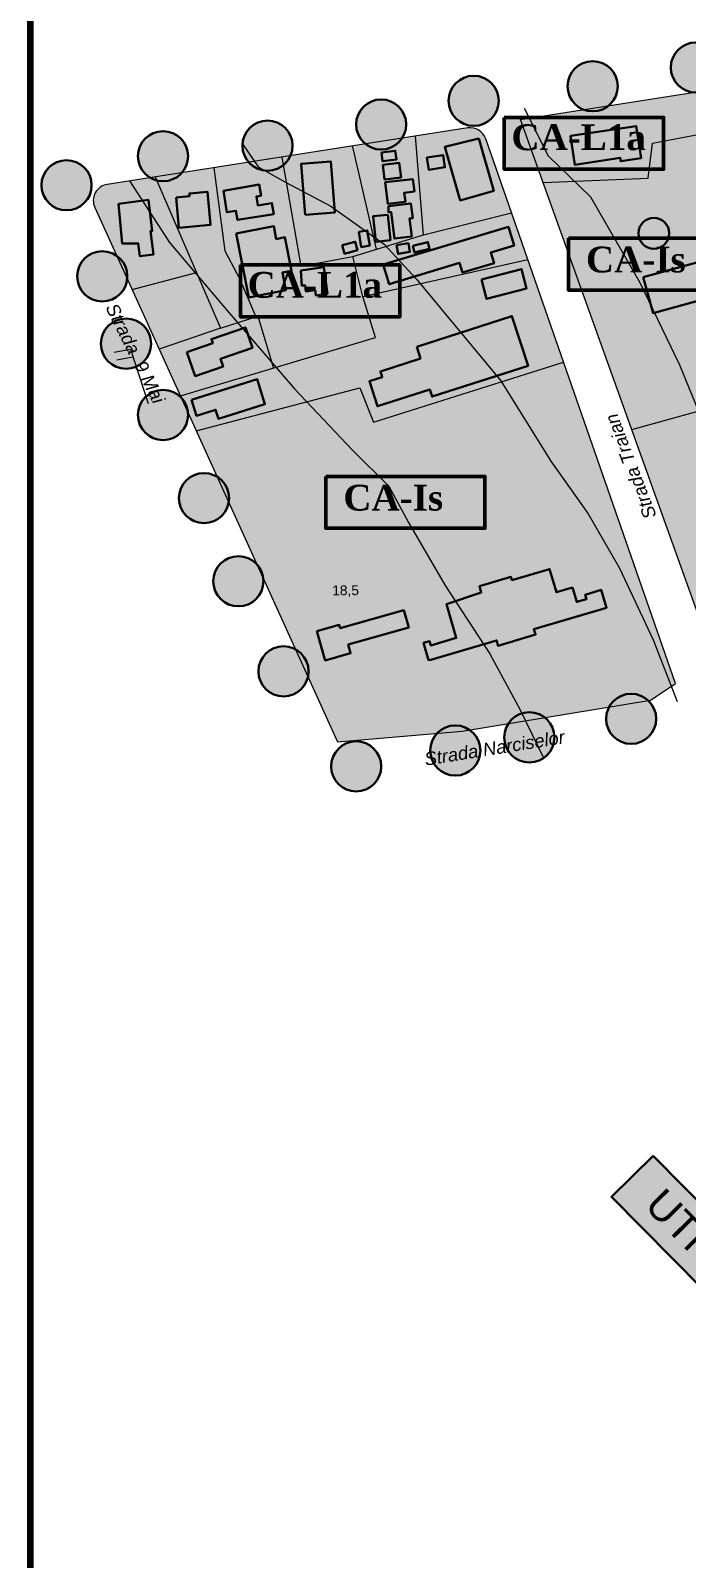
# Model space of a CAD drawing. Header units: metres. Extents: x 788350 to 1587352, y 289212 to 580595.
# Drawn here: x 788350.5 to 788550.3, y 289623.4 to 290089.3 of the extents above; entities that cross this region are included whole.
import ezdxf

# ---------------------------------------------------------------- set-up
doc = ezdxf.new("R2010")
doc.units = ezdxf.units.M
doc.header["$LTSCALE"] = 0.5
doc.layers.get('0').update_dxf_attribs({"linetype": 'CONTINUOUS'})
for name, color, linetype in [('cladiri', 18, 'CONTINUOUS'), ('curbe  de nivelI', 7, 'CONTINUOUS'), ('denumire strazi', 3, 'CONTINUOUS'), ('INDICATOR', 7, 'CONTINUOUS'), ('institutii publice servicii', 20, 'CONTINUOUS'), ('Legenda', 7, 'CONTINUOUS'), ('locuinte si functiuni complementare', 51, 'CONTINUOUS'), ('strazi', 7, 'CONTINUOUS'), ('UTR-uri', 7, 'CONTINUOUS')]:
    doc.layers.add(name, color=color, linetype=linetype)
doc.layers.add('cote de nivel', color=1, linetype='CONTINUOUS', lineweight=211)
doc.layers.add('Limite proprietati', color=7, linetype='CONTINUOUS', lineweight=5)
doc.styles.add('arial', font='arial.ttf')
doc.styles.add('ARIAL_ITALIC', font='ariali.ttf')
doc.styles.add('WMF-Arial0', font='arial.ttf')
doc.styles.add('WMF-Times New Roman1', font='timesbd.ttf')

msp = doc.modelspace()

# ---------------------------------------------------------------- hatches: boundary and pattern name
at = {"lineweight": 80}
for points in [[(788560.79, 290077.99, 1), (788545.51, 290077.99, 1)], [(788529.36, 290072.28, 1), (788514.08, 290072.28, 1)], [(788493.11, 290067.85, 1), (788477.83, 290067.85, 1)], [(788464.92, 290060.61, 1), (788449.64, 290060.61, 1)], [(788430.29, 290054.17, 1), (788415.01, 290054.17, 1)], [(788398.47, 290050.95, 1), (788383.19, 290050.95, 1)], [(788369.08, 290042.1, 1), (788353.8, 290042.1, 1)], [(788379.95, 290014.33, 1), (788364.67, 290014.33, 1)], [(788387.2, 289993.8, 1), (788371.92, 289993.8, 1)], [(788398.47, 289972.07, 1), (788383.19, 289972.07, 1)], [(788410.96, 289946.72, 1), (788395.68, 289946.72, 1)], [(788421.43, 289921.36, 1), (788406.15, 289921.36, 1)], [(788435.16, 289893.89, 1), (788419.88, 289893.89, 1)], [(788541.07, 289879.41, 1), (788525.79, 289879.41, 1)], [(788510.06, 289873.77, 1), (788494.78, 289873.77, 1)], [(788487.51, 289869.75, 1), (788472.23, 289869.75, 1)], [(788457.31, 289864.92, 1), (788442.03, 289864.92, 1)]]:
    msp.add_hatch(color=1, dxfattribs=at).paths.add_polyline_path(points)
at = {"layer": 'cladiri', "lineweight": 30}
h = msp.add_hatch(color=256, dxfattribs=at)
h.paths.add_polyline_path([(788657.4, 289919.99), (788655.15, 289919.26), (788652.13, 289928.59), (788617.44, 289917.34), (788621.26, 289905.43), (788634.85, 289909.78), (788635.38, 289908.13), (788639.3, 289909.39), (788638.64, 289911.45), (788648.7, 289914.67), (788650.19, 289910.03), (788653.72, 289911.17), (788653.98, 289910.35), (788660.53, 289912.45)])
h.paths.add_polyline_path([(788591.03, 289954.93), (788558.62, 289946.21), (788558.35, 289947.22), (788550.76, 289945.18), (788556.24, 289927.85), (788562.5, 289929.83), (788562.02, 289931.34), (788582.2, 289937.72), (788582.73, 289936.05), (788595.21, 289939.41)])
h.paths.add_polyline_path([(788606.36, 289952.55), (788599.91, 289950.88), (788603.03, 289938.8), (788609.49, 289940.47)])
h.paths.add_polyline_path([(788627.96, 289961.12), (788632.56, 289962.5), (788629.44, 289972.89), (788603.81, 289965.19), (788604.37, 289963.33), (788600.8, 289962.26), (788603.34, 289953.79), (788622.41, 289959.52), (788623.05, 289957.37), (788628.59, 289959.03)])
h.paths.add_polyline_path([(788594.04, 289981.09), (788584.14, 289977.78), (788590.9, 289957.55), (788600.8, 289960.86)])
h.paths.add_polyline_path([(788588.72, 290000.92), (788580.77, 289999.57), (788584.75, 289983.18), (788592.95, 289984.87)])
h.paths.add_polyline_path([(788633.85, 289995.58), (788629.67, 290008.34), (788628.79, 290008.05), (788628.47, 290009.03), (788619.98, 290006.26), (788620.6, 290004.37), (788593.19, 289995.39), (788597.07, 289983.54)])
h.paths.add_polyline_path([(788627.51, 290012.02), (788623.62, 290024.38), (788588.49, 290012.9), (788592.26, 290000.93)])
h.paths.add_polyline_path([(788578.24, 290032.64), (788567.41, 290029.67), (788568.34, 290026.3), (788560.37, 290024.12), (788561.31, 290020.68), (788537.11, 290014.06), (788540.1, 290003.12), (788573.69, 290012.31), (788574.49, 290009.38), (788583.9, 290011.95)])
h.paths.add_polyline_path([(788534.99, 290060.15), (788514.94, 290057.13), (788516.26, 290048.33), (788530.13, 290050.42), (788530.27, 290049.44), (788536.46, 290050.37)])
h.paths.add_polyline_path([(788572.29, 290051.76), (788569.13, 290054.52), (788563.7, 290053.43), (788562.02, 290049.98), (788566.86, 290033.51), (788575.94, 290035.98)])
h.paths.add_polyline_path([(788573.57, 290060.47), (788570.79, 290060.07), (788570.45, 290062.42), (788568.95, 290062.2), (788568.64, 290064.38), (788567.45, 290064.21), (788567.13, 290066.38), (788563.67, 290066.38), (788564.03, 290055.51), (788574.08, 290056.97)])
h.paths.add_polyline_path([(788587.12, 290053.66), (788578.88, 290051.5), (788582.34, 290038.3), (788590.57, 290040.46)])
h.paths.add_polyline_path([(788608.11, 290072.34), (788597.97, 290070.7), (788597.33, 290074.7), (788574.15, 290070.96), (788575.66, 290062.45), (788583.47, 290063.37), (788584.42, 290058.95), (788587.76, 290059.68), (788588.09, 290058.15), (788600.59, 290060.85), (788605.37, 290045.26), (788616.52, 290047.25)])
h = msp.add_hatch(color=256, dxfattribs=at)
h.paths.add_polyline_path([(788503.82, 289906.74), (788525.93, 289913.27), (788524.32, 289918.7), (788519.47, 289917.27), (788519.87, 289915.93), (788516.87, 289915.04), (788515.56, 289919.46), (788510.68, 289918.01), (788508.59, 289925.09), (788497.1, 289921.7), (788496.81, 289922.69), (788487.19, 289919.85), (788487.77, 289917.9), (788477.17, 289914.36), (788480.18, 289904.08), (788472.41, 289901.81), (788472.04, 289903.09), (788470.22, 289902.56), (788471.74, 289897.34), (788472.46, 289897.42), (788492.43, 289903.33), (788492.9, 289901.72), (788504.31, 289905.1)])
h.paths.add_polyline_path([(788465.67, 289907.23), (788464.18, 289912.52), (788444.8, 289907.06), (788444.51, 289908.06), (788437.72, 289906.14), (788440.24, 289897.21), (788447.98, 289899.39), (788447.23, 289902.04)])
h.paths.add_polyline_path([(788502.02, 289987.08), (788497.14, 290002.21), (788468.16, 289992.86), (788469.26, 289989.3), (788457.03, 289985.36), (788457.59, 289983.62), (788453.69, 289982.36), (788456.16, 289974.7), (788472.09, 289979.84), (788472.79, 289977.65)])
h.paths.add_polyline_path([(788399.5, 289976.7), (788401.05, 289971.8), (788406.82, 289973.63), (788407.68, 289970.91), (788421.87, 289975.4), (788419.46, 289983.02)])
h.paths.add_polyline_path([(788418.06, 289992.55), (788415.92, 289998.77), (788405.55, 289995.2), (788405.98, 289993.95), (788398.12, 289991.25), (788400.63, 289983.93), (788409.17, 289986.87), (788408.37, 289989.22)])
h.paths.add_polyline_path([(788386.36, 290037.63), (788377.27, 290036.47), (788378.36, 290024.39), (788383.3, 290024.39), (788383.8, 290020.45), (788387.91, 290020.98), (788387, 290028.08), (788387.57, 290028.15)])
h.paths.add_polyline_path([(788404.35, 290040.14), (788398.85, 290039.62), (788398.92, 290038.79), (788394.8, 290038.4), (788395.67, 290029.12), (788405.29, 290030.03)])
h.paths.add_polyline_path([(788413.05, 290034.34), (788413.52, 290031.52), (788424.57, 290033.32), (788424.02, 290036.67), (788419.73, 290035.97), (788419.29, 290038.68), (788420.7, 290038.91), (788420.14, 290042.32), (788409.21, 290040.38), (788410.28, 290033.89)])
h.paths.add_polyline_path([(788416.99, 290007.87), (788428.27, 290010.11), (788427.21, 290015.45), (788429.99, 290016), (788427.97, 290026.23), (788425.33, 290025.71), (788424.55, 290029.66), (788413.13, 290027.4)])
h.paths.add_polyline_path([(788437.17, 290010.14), (788437.39, 290008.53), (788440.9, 290009.02), (788439.77, 290017.08), (788432.8, 290016.1), (788433.14, 290011.48), (788434.12, 290011.61), (788434.38, 290009.75)])
h.paths.add_polyline_path([(788441.98, 290049.3), (788432.9, 290048.62), (788434.08, 290033.1), (788443.16, 290033.78)])
h.paths.add_polyline_path([(788501.59, 290010.66), (788500.04, 290016.56), (788487.85, 290013.36), (788489.4, 290007.46)])
h.paths.add_polyline_path([(788491.66, 290018.38), (788490.69, 290021.59), (788497.78, 290023.73), (788496.05, 290029.47), (788457.93, 290017.95), (788459.75, 290011.94), (788481.19, 290018.42), (788482.08, 290015.48)])
h.paths.add_polyline_path([(788481.38, 290037.49), (788491.56, 290040.41), (788486.99, 290056.34), (788476.69, 290053.84)])
h.paths.add_polyline_path([(788476.71, 290047.59), (788476.13, 290051.32), (788471.17, 290050.53), (788471.76, 290046.81)])
h.paths.add_polyline_path([(788472, 290022.7), (788471.5, 290024.77), (788466.9, 290023.67), (788467.4, 290021.59)], flags=17)
h.paths.add_polyline_path([(788465.59, 290024.4), (788461.97, 290023.79), (788462.42, 290021.17), (788466.04, 290021.78)], flags=17)
h.paths.add_polyline_path([(788465.93, 290031.98), (788466.91, 290032.1), (788466.37, 290036.52), (788459.48, 290035.69), (788459.48, 290033.87), (788460.34, 290033.87), (788461.31, 290025.86), (788466.59, 290026.5)])
h.paths.add_polyline_path([(788459.29, 290033.12), (788454.84, 290032.63), (788455.7, 290024.89), (788460.15, 290025.38)])
h.paths.add_polyline_path([(788453.02, 290028.35), (788450.43, 290027.91), (788451.22, 290023.24), (788453.81, 290023.68)])
h.paths.add_polyline_path([(788449.37, 290024.86), (788445.42, 290023.8), (788446.12, 290021.22), (788450.06, 290022.28)])
h.paths.add_polyline_path([(788459.32, 290036.4), (788464.66, 290037.05), (788464.33, 290039.83), (788467.43, 290040.21), (788466.98, 290043.94), (788458.51, 290043.07)])
h.paths.add_polyline_path([(788463.33, 290044.48), (788462.8, 290048.91), (788457.75, 290048.31), (788458.28, 290043.88)])
h.paths.add_polyline_path([(788461.92, 290049.94), (788461.59, 290052.61), (788457.37, 290052.08), (788457.7, 290049.41)])
msp.add_hatch(color=256, dxfattribs=at).paths.add_polyline_path([(788535.65, 290027.44, 1), (788545.05, 290027.44, 1)])
at = {"layer": 'institutii publice servicii', "lineweight": 30}
h = msp.add_hatch(color=256, dxfattribs=at)
h.paths.add_polyline_path([(788606.03, 290078.79), (788571.11, 290073.31), (788586.54, 290014.22), (788625.18, 290025.57)])
h.paths.add_polyline_path([(788625.18, 290025.57), (788586.54, 290014.22), (788599.89, 289968.78), (788641.24, 289980.93)])
h.paths.add_polyline_path([(788582.68, 289981.23), (788533.63, 289967.65), (788560.54, 289892.54), (788610.89, 289900.15), (788596.73, 289958.14), (788590.32, 289956.58)])
for points in [[(788586.54, 290014.22), (788575.69, 290055.77), (788559.88, 290054.16), (788554.85, 290057.82), (788539.91, 290054.92), (788538.64, 290044.3), (788506.65, 290042.92), (788533.63, 289967.65), (788595.21, 289984.7)], [(788512.85, 289988.14), (788454.96, 289969.82), (788450.76, 289980.3), (788400.92, 289967.24), (788443.93, 289872.44), (788481.91, 289875.69), (788539.29, 289885.12), (788546.91, 289890.2)]]:
    msp.add_hatch(color=256, dxfattribs=at).paths.add_polyline_path(points)
at = {"layer": 'Legenda', "linetype": 'ByBlock', "lineweight": 50}
for color, points in [(51, [(788519.06, 290062.8), (788494.8, 290062.8), (788494.8, 290046.97), (788519.06, 290046.97)]), (51, [(788543.32, 290062.8), (788519.06, 290062.8), (788519.06, 290046.97), (788543.32, 290046.97)]), (10, [(788514.31, 290025.96), (788514.31, 290010.13), (788562.83, 290010.13), (788562.83, 290025.96)]), (51, [(788438.7, 290017.79), (788414.45, 290017.79), (788414.45, 290001.96), (788438.7, 290001.96)]), (51, [(788462.96, 290017.79), (788438.7, 290017.79), (788438.7, 290001.96), (788462.96, 290001.96)]), (10, [(788440.39, 289953.34), (788440.39, 289937.52), (788488.91, 289937.52), (788488.91, 289953.34)])]:
    msp.add_hatch(color=color, dxfattribs=at).paths.add_polyline_path(points)
at = {"layer": 'locuinte si functiuni complementare', "lineweight": 30}
h = msp.add_hatch(color=256, dxfattribs=at)
h.paths.add_polyline_path([(788641.24, 289980.93), (788599.89, 289968.78), (788595.21, 289984.7), (788582.68, 289981.23), (788590.32, 289956.58), (788596.73, 289958.14), (788610.89, 289900.15), (788630.66, 289903.14), (788660.19, 289910.97), (788663.42, 289919.27)])
h.paths.add_polyline_path([(788554.85, 290057.82), (788559.88, 290054.16), (788575.69, 290055.77), (788571.11, 290073.31), (788499.77, 290062.11), (788506.65, 290042.92), (788538.64, 290044.3), (788539.91, 290054.92)])
h = msp.add_hatch(color=256, dxfattribs=at)
h.paths.add_polyline_path([(788501.95, 290019.46), (788451.74, 290008.23), (788455.51, 289995.64), (788396.11, 289977.85), (788400.92, 289967.24), (788450.76, 289980.3), (788454.96, 289969.82), (788512.85, 289988.14)])
h.paths.add_polyline_path([(788496.99, 290033.73), (788470.19, 290027.03), (788448.66, 290020.38), (788451.74, 290008.23), (788501.95, 290019.46)])
h.paths.add_polyline_path([(788489.15, 290056.29, 0.362695), (788483.65, 290059.58), (788467.77, 290057.09), (788470.19, 290027.03), (788496.99, 290033.73)])
h.paths.add_polyline_path([(788467.77, 290057.09), (788448.54, 290054.07), (788449.12, 290051.58), (788455.83, 290022.59), (788470.19, 290027.03)])
h.paths.add_polyline_path([(788449.12, 290051.58), (788448.54, 290054.07), (788427.02, 290050.69), (788432.78, 290017.46), (788448.66, 290020.38), (788455.83, 290022.59)])
h.paths.add_polyline_path([(788427.02, 290050.69), (788406.33, 290047.45), (788409.61, 290022.11), (788414.08, 290013.63), (788419.13, 290001.95), (788419.74, 290002.15), (788424.47, 289986.35), (788455.51, 289995.64), (788451.74, 290008.23), (788448.66, 290020.38), (788432.78, 290017.46)])
h.paths.add_polyline_path([(788400.98, 290015.51), (788381.39, 290010.29), (788389.64, 289992.11), (788408.33, 289998.5)])
h.paths.add_polyline_path([(788388.39, 290044.63), (788373.8, 290042.34, 0.495764), (788370.03, 290035.34), (788381.39, 290010.29), (788400.98, 290015.51)])
h = msp.add_hatch(color=256, dxfattribs=at)
h.paths.add_polyline_path([(788419.74, 290002.15), (788408.33, 289998.5), (788389.64, 289992.11), (788396.11, 289977.85), (788424.47, 289986.35)])
h.paths.add_polyline_path([(788414.08, 290013.63), (788409.61, 290022.11), (788406.33, 290047.45), (788388.39, 290044.63), (788408.33, 289998.5), (788419.13, 290001.95)])
at = {"layer": 'UTR-uri', "lineweight": 30}
msp.add_hatch(color=255, dxfattribs=at).paths.add_polyline_path([(788564.56, 289696.18), (788577.23, 289708.72), (788540.13, 289746.21), (788527.45, 289733.66)])

# ---------------------------------------------------------------- linework, layer by layer
at = {"color": 1, "linetype": 'ByBlock', "lineweight": 30}
for centre in [(788553.15, 290077.99), (788521.72, 290072.28), (788485.47, 290067.85), (788457.28, 290060.61), (788422.65, 290054.17), (788390.83, 290050.95), (788361.44, 290042.1), (788372.31, 290014.33), (788379.56, 289993.8), (788390.83, 289972.07), (788403.32, 289946.72), (788413.79, 289921.36), (788427.52, 289893.89), (788533.43, 289879.41), (788502.42, 289873.77), (788479.87, 289869.75), (788449.67, 289864.92)]:
    msp.add_circle(centre, 7.64, dxfattribs=at)
at = {"layer": 'cladiri', "lineweight": 30}
for points in [[(788514.94, 290057.13), (788534.99, 290060.15), (788536.46, 290050.37), (788530.27, 290049.44), (788530.13, 290050.42), (788516.26, 290048.33), (788514.94, 290057.13)], [(788486.99, 290056.34), (788491.56, 290040.41), (788481.38, 290037.49), (788476.69, 290053.84), (788486.99, 290056.34)], [(788457.37, 290052.08), (788457.7, 290049.41), (788461.92, 290049.94), (788461.59, 290052.61), (788457.37, 290052.08)], [(788471.17, 290050.53), (788471.76, 290046.81), (788476.71, 290047.59), (788476.13, 290051.32), (788471.17, 290050.53)], [(788434.08, 290033.1), (788432.9, 290048.62), (788441.98, 290049.3), (788443.16, 290033.78), (788434.08, 290033.1)], [(788457.75, 290048.31), (788458.28, 290043.88), (788463.33, 290044.48), (788462.8, 290048.91), (788457.75, 290048.31)], [(788409.21, 290040.38), (788410.28, 290033.89), (788413.05, 290034.34), (788413.52, 290031.52), (788424.57, 290033.32), (788424.02, 290036.67), (788419.73, 290035.97), (788419.29, 290038.68), (788420.7, 290038.91), (788420.14, 290042.32), (788409.21, 290040.38)], [(788458.51, 290043.07), (788459.32, 290036.4), (788464.66, 290037.05), (788464.33, 290039.83), (788467.43, 290040.21), (788466.98, 290043.94), (788458.51, 290043.07)], [(788377.27, 290036.47), (788386.36, 290037.63), (788387.57, 290028.15), (788387, 290028.08), (788387.91, 290020.98), (788383.8, 290020.45), (788383.3, 290024.39), (788378.36, 290024.39), (788377.27, 290036.47)], [(788394.8, 290038.4), (788398.92, 290038.79), (788398.85, 290039.62), (788404.35, 290040.14), (788405.29, 290030.03), (788395.67, 290029.12), (788394.8, 290038.4)], [(788459.48, 290035.69), (788466.37, 290036.52), (788466.91, 290032.1), (788465.93, 290031.98), (788466.59, 290026.5), (788461.31, 290025.86), (788460.34, 290033.87), (788459.48, 290033.87), (788459.48, 290035.69)], [(788459.29, 290033.12), (788460.15, 290025.38), (788455.7, 290024.89), (788454.84, 290032.63), (788459.29, 290033.12)], [(788537.11, 290014.06), (788561.31, 290020.68), (788560.37, 290024.12), (788568.34, 290026.3), (788567.41, 290029.67), (788578.24, 290032.64), (788583.9, 290011.95), (788574.49, 290009.38), (788573.69, 290012.31), (788540.1, 290003.12), (788537.11, 290014.06)], [(788413.13, 290027.4), (788416.99, 290007.87), (788428.27, 290010.11), (788427.21, 290015.45), (788429.99, 290016), (788427.97, 290026.23), (788425.33, 290025.71), (788424.55, 290029.66), (788413.13, 290027.4)], [(788450.43, 290027.91), (788451.22, 290023.24), (788453.81, 290023.68), (788453.02, 290028.35), (788450.43, 290027.91)], [(788457.93, 290017.95), (788496.05, 290029.47), (788497.78, 290023.73), (788490.69, 290021.59), (788491.66, 290018.38), (788482.08, 290015.48), (788481.19, 290018.42), (788459.75, 290011.94), (788457.93, 290017.95)], [(788445.42, 290023.8), (788449.37, 290024.86), (788450.06, 290022.28), (788446.12, 290021.22), (788445.42, 290023.8)], [(788461.97, 290023.79), (788465.59, 290024.4), (788466.04, 290021.78), (788462.42, 290021.17), (788461.97, 290023.79)], [(788466.9, 290023.67), (788471.5, 290024.77), (788472, 290022.7), (788467.4, 290021.59), (788466.9, 290023.67)], [(788432.8, 290016.1), (788439.77, 290017.08), (788440.9, 290009.02), (788437.39, 290008.53), (788437.17, 290010.14), (788434.38, 290009.75), (788434.12, 290011.61), (788433.14, 290011.48), (788432.8, 290016.1)], [(788487.85, 290013.36), (788500.04, 290016.56), (788501.59, 290010.66), (788489.4, 290007.46), (788487.85, 290013.36)], [(788468.16, 289992.86), (788497.14, 290002.21), (788502.02, 289987.08), (788472.79, 289977.65), (788472.09, 289979.84), (788456.16, 289974.7), (788453.69, 289982.36), (788457.59, 289983.62), (788457.03, 289985.36), (788469.26, 289989.3), (788468.16, 289992.86)], [(788398.12, 289991.25), (788405.98, 289993.95), (788405.55, 289995.2), (788415.92, 289998.77), (788418.06, 289992.55), (788408.37, 289989.22), (788409.17, 289986.87), (788400.63, 289983.93), (788398.12, 289991.25)], [(788399.5, 289976.7), (788419.46, 289983.02), (788421.87, 289975.4), (788407.68, 289970.91), (788406.82, 289973.63), (788401.05, 289971.8), (788399.5, 289976.7)], [(788472.46, 289897.42), (788492.43, 289903.33), (788492.9, 289901.72), (788504.31, 289905.1), (788503.82, 289906.74), (788525.93, 289913.27), (788524.32, 289918.7), (788519.47, 289917.27), (788519.87, 289915.93), (788516.87, 289915.04), (788515.56, 289919.46), (788510.68, 289918.01), (788508.59, 289925.09), (788497.1, 289921.7), (788496.81, 289922.69), (788487.19, 289919.85), (788487.77, 289917.9), (788477.17, 289914.36), (788480.18, 289904.08), (788472.41, 289901.81), (788472.04, 289903.09), (788470.22, 289902.56), (788471.74, 289897.34), (788472.46, 289897.42)], [(788437.72, 289906.14), (788444.51, 289908.06), (788444.8, 289907.06), (788464.18, 289912.52), (788465.67, 289907.23), (788447.23, 289902.04), (788447.98, 289899.39), (788440.24, 289897.21), (788437.72, 289906.14)]]:
    msp.add_lwpolyline(points, dxfattribs=at)
msp.add_circle((788540.35, 290027.44), 4.7, dxfattribs=at)
at = {"layer": 'curbe  de nivelI', "color": 21, "lineweight": 5}
for points in [[(788500.81, 290065.59), (788508.19, 290051.11), (788521.03, 290038.54), (788536.13, 290012.44), (788548.15, 289987.31), (788559.36, 289959.99), (788567.29, 289941.14), (788576.58, 289923.38), (788585.66, 289904.64), (788591.13, 289893.17), (788595.77, 289874.86), (788597.41, 289863.66), (788606.43, 289851.09), (788612.17, 289841.26), (788629.39, 289816.13), (788633.77, 289798.64), (788639.83, 289778.26), (788642.29, 289771.43), (788647.21, 289765.96), (788654.05, 289759.41), (788656.51, 289749.03), (788653.23, 289731.81), (788650.49, 289717.88)], [(788500.81, 290065.59), (788508.19, 290051.11), (788521.03, 290038.54), (788536.13, 290012.44), (788548.15, 289987.31), (788559.36, 289959.99), (788567.29, 289941.14), (788576.58, 289923.38), (788585.66, 289904.64), (788591.13, 289893.17), (788595.77, 289874.86), (788597.41, 289863.66), (788606.43, 289851.09), (788612.17, 289841.26), (788629.39, 289816.13), (788633.77, 289798.64), (788639.83, 289778.26), (788642.29, 289771.43), (788647.21, 289765.96), (788654.05, 289759.41), (788656.51, 289749.03), (788653.23, 289731.81), (788650.49, 289717.88)], [(788415.03, 290054.68), (788419.81, 290047.71), (788427.9, 290043.17), (788441.91, 290035.68), (788458.16, 290024.13), (788468.03, 290013.48), (788475.33, 290004.6), (788493.69, 289982.51), (788508.93, 289957.95), (788520.37, 289941.97), (788529.85, 289925.4), (788540.11, 289903.5), (788547.44, 289884.68)], [(788415.03, 290054.68), (788419.81, 290047.71), (788427.9, 290043.17), (788441.91, 290035.68), (788458.16, 290024.13), (788468.03, 290013.48), (788475.33, 290004.6), (788493.69, 289982.51), (788508.93, 289957.95), (788520.37, 289941.97), (788529.85, 289925.4), (788540.11, 289903.5), (788547.44, 289884.68)], [(788380.65, 290043.41), (788392.77, 290024.65), (788409.65, 290004.77), (788430.93, 289980.04), (788448.5, 289961.32), (788459.65, 289950.34), (788465.66, 289939.25), (788476.76, 289920.07), (788490.41, 289899.26), (788499.66, 289882.16), (788506.76, 289867.48)]]:
    msp.add_lwpolyline(points, dxfattribs=at)
at = {"layer": 'INDICATOR', "color": 0, "lineweight": 100}
msp.add_lwpolyline([(788350.48, 289388.35), (788350.48, 290529.39), (789964.32, 290529.39), (789964.32, 289388.35), (788350.48, 289388.35)], dxfattribs=at)
at = {"layer": 'Legenda', "color": 0, "linetype": 'ByBlock', "lineweight": 50}
for points in [[(788494.8, 290062.8), (788543.32, 290062.8), (788543.32, 290046.97), (788494.8, 290046.97), (788494.8, 290062.8)], [(788514.31, 290025.96), (788562.83, 290025.96), (788562.83, 290010.13), (788514.31, 290010.13), (788514.31, 290025.96)], [(788414.45, 290017.79), (788462.96, 290017.79), (788462.96, 290001.96), (788414.45, 290001.96), (788414.45, 290017.79)], [(788440.39, 289953.34), (788488.91, 289953.34), (788488.91, 289937.52), (788440.39, 289937.52), (788440.39, 289953.34)]]:
    msp.add_lwpolyline(points, dxfattribs=at)
at = {"layer": 'Limite proprietati', "lineweight": 5}
for points in [[(788470.19, 290027.03), (788467.77, 290057.09)], [(788506.65, 290042.92), (788538.64, 290044.3), (788539.91, 290054.92), (788554.85, 290057.82), (788559.88, 290054.16), (788575.69, 290055.77)], [(788427.02, 290050.69), (788432.78, 290017.46), (788448.66, 290020.38)], [(788455.83, 290022.59), (788449.12, 290051.58), (788448.54, 290054.07)], [(788406.33, 290047.45), (788409.61, 290022.11), (788414.08, 290013.63), (788419.13, 290001.95)], [(788388.39, 290044.63), (788408.33, 289998.5), (788419.74, 290002.15), (788424.47, 289986.35)], [(788451.74, 290008.23), (788448.66, 290020.38), (788470.19, 290027.03), (788496.99, 290033.73)], [(788396.11, 289977.85), (788455.51, 289995.64), (788451.74, 290008.23), (788501.95, 290019.46)], [(788381.39, 290010.29), (788400.98, 290015.51)], [(788408.33, 289998.5), (788389.64, 289992.11)], [(788400.92, 289967.24), (788450.76, 289980.3), (788454.96, 289969.82), (788512.85, 289988.14)], [(788533.63, 289967.65), (788595.21, 289984.7)]]:
    msp.add_lwpolyline(points, dxfattribs=at)
at = {"layer": 'Limite proprietati', "linetype": 'Continuous', "lineweight": 5, "flags": 128}
for points in [[(788375.96, 289991.2), (788380.87, 289992.15)], [(788380.87, 289992.15), (788386.34, 289975.53)], [(788376.74, 289988.83), (788381.65, 289989.77)]]:
    msp.add_lwpolyline(points, dxfattribs=at)
at = {"layer": 'strazi', "color": 0, "lineweight": 20}
msp.add_lwpolyline([(788499.77, 290062.11), (788606.03, 290078.79), (788663.42, 289919.27), (788660.19, 289910.97), (788630.66, 289903.14), (788560.54, 289892.54), (788499.77, 290062.11)], close=True, dxfattribs=at)
msp.add_lwpolyline([(788489.15, 290056.29, 0.362695), (788483.65, 290059.58), (788373.8, 290042.34, 0.495764), (788370.03, 290035.34), (788443.93, 289872.44), (788481.91, 289875.69), (788539.29, 289885.12), (788546.91, 289890.2), (788489.15, 290056.29)], format="xyb", dxfattribs=at)
at = {"layer": 'UTR-uri', "color": 0, "lineweight": 30, "elevation": 0.02}
msp.add_lwpolyline([(788540.13, 289746.21), (788577.23, 289708.72), (788564.56, 289696.18), (788527.45, 289733.66), (788540.13, 289746.21)], dxfattribs=at)

# ---------------------------------------------------------------- texts
at = {"layer": 'cote de nivel', "color": 32, "lineweight": 30, "style": 'arial'}
msp.add_text('18,5', height=3, rotation=0.3468, dxfattribs=at).set_placement((788442.37, 289917.09))
at = {"layer": 'denumire strazi', "color": 0, "lineweight": 30, "style": 'ARIAL_ITALIC'}
for s, rotation, p in [('Strada  9 Mai', 296.3483, (788373.23, 290004.85)), ('Strada Traian', 111.0778, (788541.24, 289941.31)), ('Strada Narciselor', 9.1397, (788470.83, 289865.13))]:
    msp.add_text(s, height=4, rotation=rotation, dxfattribs=at).set_placement(p)
at = {"layer": 'INDICATOR', "color": 0, "linetype": 'ByBlock', "lineweight": 5, "style": 'WMF-Times New Roman1'}
for s, p in [('CA-L1a    ', (788496.96, 290052.8)), ('CA-Is    ', (788519.68, 290015.52)), ('CA-L1a    ', (788416.6, 290007.79)), ('CA-Is    ', (788445.76, 289942.91))]:
    msp.add_text(s, height=7.875, dxfattribs=at).set_placement(p)
at = {"layer": 'UTR-uri', "color": 200, "linetype": 'ByBlock', "lineweight": 25, "style": 'WMF-Arial0'}
msp.add_text('UTR 2', height=8.963, rotation=314.7107, dxfattribs=at).set_placement((788537.18, 289730.64, -0.01))

doc.saveas('drawing.dxf')
